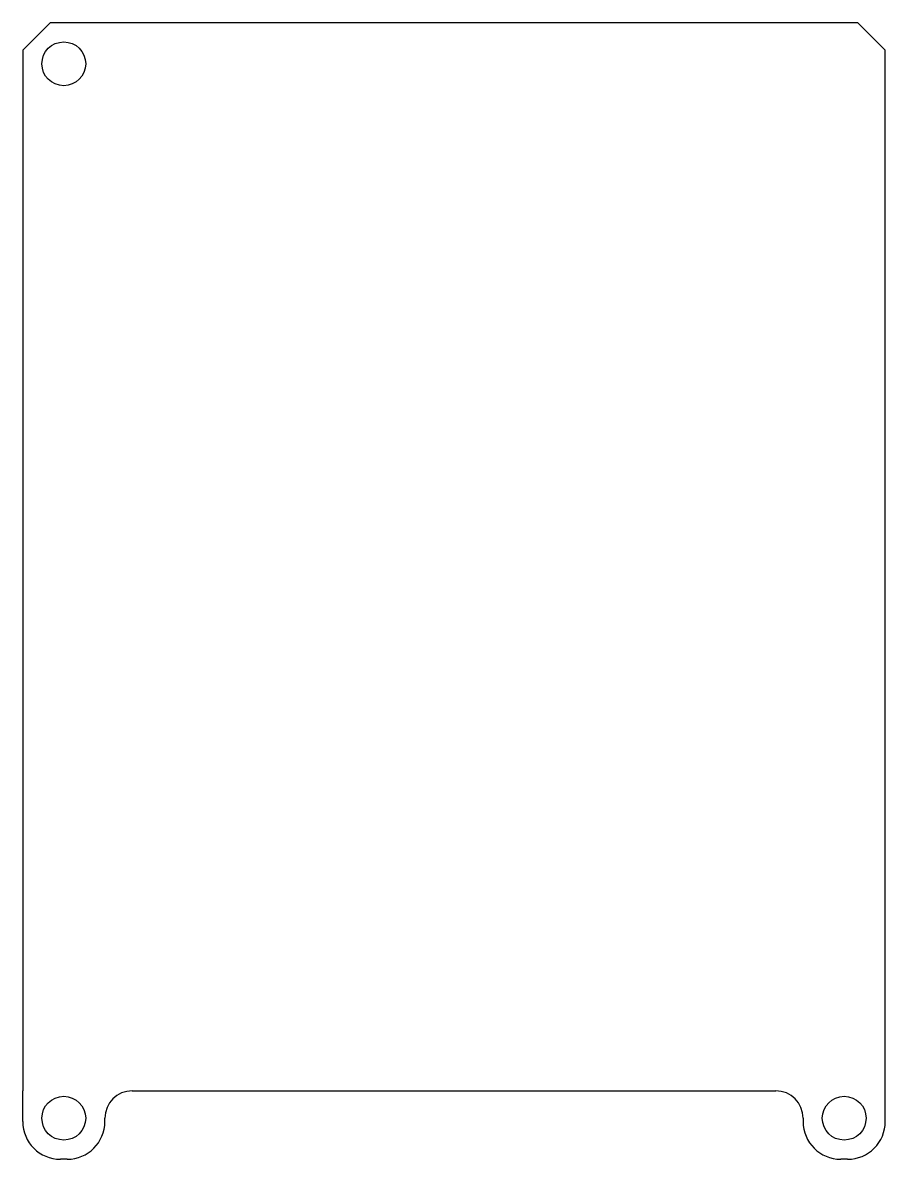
# Model space of a CAD drawing. Header units: millimetres. Extents: x 0 to 63, y -5 to 78.
import ezdxf

# ---------------------------------------------------------------- set-up
doc = ezdxf.new("R2010")
doc.units = ezdxf.units.MM
doc.layers.get('0').update_dxf_attribs({"linetype": 'CONTINUOUS'})

msp = doc.modelspace()

# ---------------------------------------------------------------- linework, layer by layer
for p, q in [((0, 76), (2, 78)), ((61, 78), (2, 78)), ((63, 76), (61, 78)), ((0, 76), (0, 0)), ((63, 0), (63, 76)), ((0, -2.25), (0, 0)), ((8, 0), (54.999, 0)), ((63, -2.25), (63, 0)), ((6, -2.25), (6, -2)), ((56.999, -2), (56.999, -2.25)), ((3.25, -5), (2.75, -5)), ((60.25, -5), (59.749, -5))]:
    msp.add_line(p, q)
for centre in [(3, 75), (3, -2), (59.999, -2)]:
    msp.add_circle(centre, 1.6)
for centre, radius, start, end in [((8, -2), 2, 90, 180), ((54.999, -2), 2, 0, 90), ((2.75, -2.25), 2.75, 180, 270), ((3.25, -2.25), 2.75, -90, 0), ((59.749, -2.25), 2.75, 180, 270), ((60.25, -2.25), 2.75, -90, 0.00001)]:
    msp.add_arc(centre, radius, start, end)

doc.saveas('drawing.dxf')
